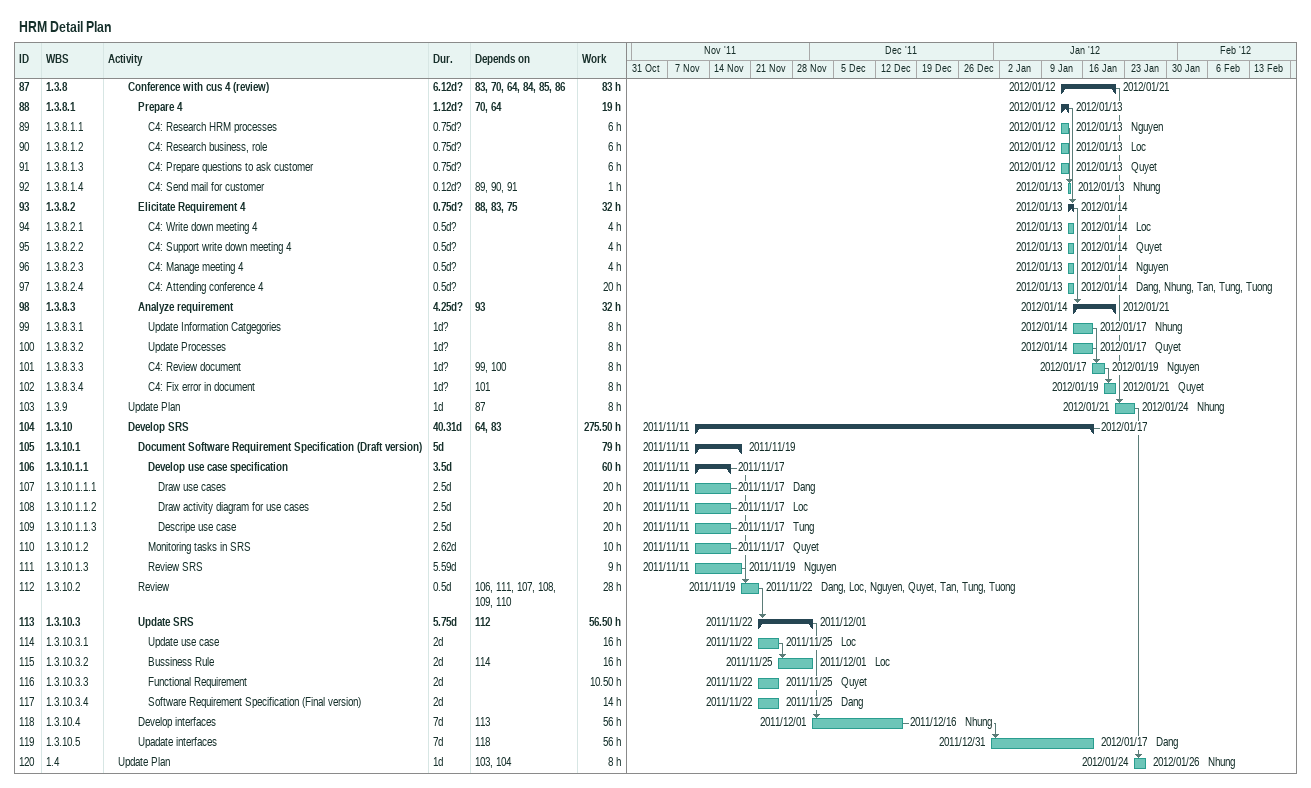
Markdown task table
HRM Detail Plan

| ID | WBS | Task | Duration | Start | Finish | Predecessors | Resources | Work (h) |
|---|---|---|---|---|---|---|---|---|
| 87 | 1.3.8 | **Conference with cus 4 (review)** | 6.12d? | 2012-01-12 | 2012-01-21 | 83, 70, 64, 84, 85, 86 |  | 83 |
| 88 | 1.3.8.1 | **Prepare 4** | 1.12d? | 2012-01-12 | 2012-01-13 | 70, 64 |  | 19 |
| 89 | 1.3.8.1.1 | C4: Research HRM processes | 0.75d? | 2012-01-12 | 2012-01-13 |  | Nguyen | 6 |
| 90 | 1.3.8.1.2 | C4: Research business, role | 0.75d? | 2012-01-12 | 2012-01-13 |  | Loc | 6 |
| 91 | 1.3.8.1.3 | C4: Prepare questions to ask customer | 0.75d? | 2012-01-12 | 2012-01-13 |  | Quyet | 6 |
| 92 | 1.3.8.1.4 | C4: Send mail for customer | 0.12d? | 2012-01-13 | 2012-01-13 | 89, 90, 91 | Nhung | 1 |
| 93 | 1.3.8.2 | **Elicitate Requirement 4** | 0.75d? | 2012-01-13 | 2012-01-14 | 88, 83, 75 |  | 32 |
| 94 | 1.3.8.2.1 | C4: Write down meeting 4 | 0.5d? | 2012-01-13 | 2012-01-14 |  | Loc | 4 |
| 95 | 1.3.8.2.2 | C4: Support write down meeting 4 | 0.5d? | 2012-01-13 | 2012-01-14 |  | Quyet | 4 |
| 96 | 1.3.8.2.3 | C4: Manage meeting 4 | 0.5d? | 2012-01-13 | 2012-01-14 |  | Nguyen | 4 |
| 97 | 1.3.8.2.4 | C4: Attending conference 4 | 0.5d? | 2012-01-13 | 2012-01-14 |  | Dang, Nhung, Tan, Tung, Tuong | 20 |
| 98 | 1.3.8.3 | **Analyze requirement** | 4.25d? | 2012-01-14 | 2012-01-21 | 93 |  | 32 |
| 99 | 1.3.8.3.1 | Update Information Catgegories | 1d? | 2012-01-14 | 2012-01-17 |  | Nhung | 8 |
| 100 | 1.3.8.3.2 | Update Processes | 1d? | 2012-01-14 | 2012-01-17 |  | Quyet | 8 |
| 101 | 1.3.8.3.3 | C4: Review document | 1d? | 2012-01-17 | 2012-01-19 | 99, 100 | Nguyen | 8 |
| 102 | 1.3.8.3.4 | C4: Fix error in document | 1d? | 2012-01-19 | 2012-01-21 | 101 | Quyet | 8 |
| 103 | 1.3.9 | Update Plan | 1d | 2012-01-21 | 2012-01-24 | 87 | Nhung | 8 |
| 104 | 1.3.10 | **Develop SRS** | 40.31d | 2011-11-11 | 2012-01-17 | 64, 83 |  | 275.50 |
| 105 | 1.3.10.1 | **Document Software Requirement Specification (Draft version)** | 5d | 2011-11-11 | 2011-11-19 |  |  | 79 |
| 106 | 1.3.10.1.1 | **Develop use case specification** | 3.5d | 2011-11-11 | 2011-11-17 |  |  | 60 |
| 107 | 1.3.10.1.1.1 | Draw use cases | 2.5d | 2011-11-11 | 2011-11-17 |  | Dang | 20 |
| 108 | 1.3.10.1.1.2 | Draw activity diagram for use cases | 2.5d | 2011-11-11 | 2011-11-17 |  | Loc | 20 |
| 109 | 1.3.10.1.1.3 | Descripe use case | 2.5d | 2011-11-11 | 2011-11-17 |  | Tung | 20 |
| 110 | 1.3.10.1.2 | Monitoring tasks in SRS | 2.62d | 2011-11-11 | 2011-11-17 |  | Quyet | 10 |
| 111 | 1.3.10.1.3 | Review SRS | 5.59d | 2011-11-11 | 2011-11-19 |  | Nguyen | 9 |
| 112 | 1.3.10.2 | Review | 0.5d | 2011-11-19 | 2011-11-22 | 106, 111, 107, 108, 109, 110 | Dang, Loc, Nguyen, Quyet, Tan, Tung, Tuong | 28 |
| 113 | 1.3.10.3 | **Update SRS** | 5.75d | 2011-11-22 | 2011-12-01 | 112 |  | 56.50 |
| 114 | 1.3.10.3.1 | Update use case | 2d | 2011-11-22 | 2011-11-25 |  | Loc | 16 |
| 115 | 1.3.10.3.2 | Bussiness Rule | 2d | 2011-11-25 | 2011-12-01 | 114 | Loc | 16 |
| 116 | 1.3.10.3.3 | Functional Requirement | 2d | 2011-11-22 | 2011-11-25 |  | Quyet | 10.50 |
| 117 | 1.3.10.3.4 | Software Requirement Specification (Final version) | 2d | 2011-11-22 | 2011-11-25 |  | Dang | 14 |
| 118 | 1.3.10.4 | Develop interfaces | 7d | 2011-12-01 | 2011-12-16 | 113 | Nhung | 56 |
| 119 | 1.3.10.5 | Upadate interfaces | 7d | 2011-12-31 | 2012-01-17 | 118 | Dang | 56 |
| 120 | 1.4 | Update Plan | 1d | 2012-01-24 | 2012-01-26 | 103, 104 | Nhung | 8 |
